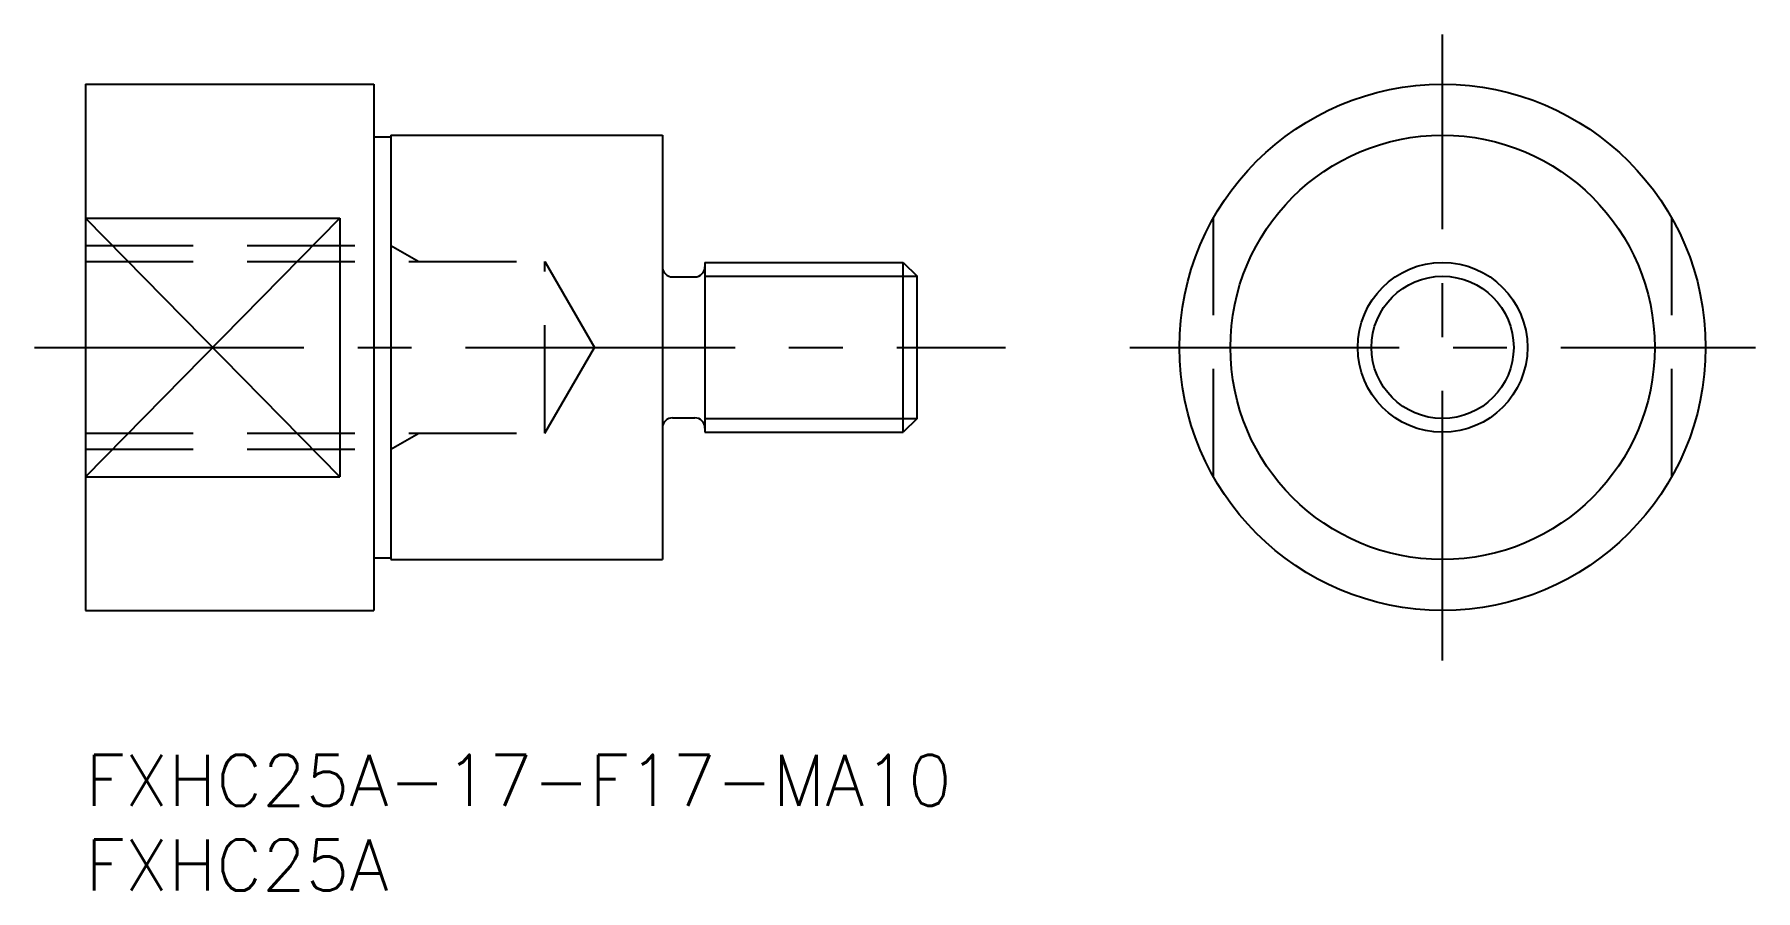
# Model space of a CAD drawing. Extents: x -3 to 98, y -8 to 42.
import ezdxf

# ---------------------------------------------------------------- set-up
doc = ezdxf.new("R2010")
doc.units = 0
doc.header["$LTSCALE"] = 0.5
doc.linetypes.add('CENTER', pattern=[50.8, 31.75, -6.35, 6.35, -6.35])
doc.linetypes.add('DASHED', pattern=[19.05, 12.7, -6.35])
for name, color, linetype in [('MSM_CENTER', 1, 'CENTER'), ('MSM_CONTINUOUS', 7, 'CONTINUOUS'), ('MSM_DASHED', 4, 'DASHED'), ('MSM_NARROW', 5, 'CONTINUOUS'), ('MSM_PART_NUMBER', 7, 'CONTINUOUS')]:
    doc.layers.add(name, color=color, linetype=linetype)
doc.styles.get("Standard").update_dxf_attribs({"font": 'txt.shx', "height": 3, "bigfont": 'bigfont.shx'})

# ---------------------------------------------------------------- blocks, each defined once
blk = doc.blocks.new('*U6')
at = {"layer": 'MSM_PART_NUMBER'}
blk.add_text('FXHC25A-17-F17-MA10', height=3, dxfattribs=at).set_placement((0, -3))
blk = doc.blocks.new('*U7')
at = {"layer": 'MSM_PART_NUMBER'}
blk.add_text('FXHC25A', height=3, dxfattribs=at).set_placement((0, -8))

msp = doc.modelspace()

# ---------------------------------------------------------------- linework, layer by layer
at = {"layer": 'MSM_CENTER'}
for p, q in [((79.96, 5.56), (79.96, 42.44)), ((-3, 24), (54.22, 24)), ((61.53, 24), (98.4, 24))]:
    msp.add_line(p, q, dxfattribs=at)
at = {"layer": 'MSM_CONTINUOUS'}
for p, q in [((0, 39.5), (0, 8.5)), ((0, 39.5), (17, 39.5)), ((17, 39.5), (17, 8.5)), ((17, 36.4), (18, 36.4)), ((18, 36.5), (34, 36.5)), ((18, 36.5), (18, 11.5)), ((34, 36.5), (34, 11.5)), ((0, 31.62), (15, 31.62)), ((15, 31.62), (15, 16.38)), ((36.5, 29), (48.19, 29)), ((36.5, 29), (36.5, 19)), ((48.19, 19), (48.19, 29)), ((48.19, 29), (49, 28.19)), ((34.6, 28.15), (35.9, 28.15)), ((49, 19.81), (49, 28.19)), ((34.6, 19.85), (35.9, 19.85)), ((49, 19.81), (48.19, 19)), ((36.5, 19), (48.19, 19)), ((0, 16.38), (15, 16.38)), ((17, 11.6), (18, 11.6)), ((18, 11.5), (34, 11.5)), ((0, 8.5), (17, 8.5))]:
    msp.add_line(p, q, dxfattribs=at)
for radius in [15.5, 12.5, 5]:
    msp.add_circle((79.96, 24), radius, dxfattribs=at)
for centre, start, end in [((34.6, 28.75), 180, 270), ((35.9, 28.75), 270, 0), ((34.6, 19.25), 90, 180), ((35.9, 19.25), 0, 90)]:
    msp.add_arc(centre, 0.6, start, end, dxfattribs=at)
at = {"layer": 'MSM_DASHED'}
for p, q in [((66.46, 16.38), (66.46, 31.62)), ((93.46, 16.38), (93.46, 31.62)), ((0, 30), (18, 30)), ((18, 30), (19.64, 29.05)), ((0, 29.05), (27.08, 29.05)), ((27.08, 18.95), (27.08, 29.05)), ((27.08, 29.05), (30, 24)), ((27.08, 18.95), (30, 24)), ((0, 18.95), (27.08, 18.95)), ((18, 18), (19.64, 18.95)), ((0, 18), (18, 18))]:
    msp.add_line(p, q, dxfattribs=at)
at = {"layer": 'MSM_NARROW'}
for p, q in [((0, 31.62), (15, 16.38)), ((0, 16.38), (15, 31.62)), ((36.5, 28.19), (49, 28.19)), ((36.5, 19.81), (49, 19.81))]:
    msp.add_line(p, q, dxfattribs=at)
msp.add_circle((79.96, 24), 4.19, dxfattribs=at)

# ---------------------------------------------------------------- block references
at = {"layer": 'MSM_CONTINUOUS'}
for name in ['*U6', '*U7']:
    msp.add_blockref(name, (0, 0), dxfattribs=at)

doc.saveas('drawing.dxf')
